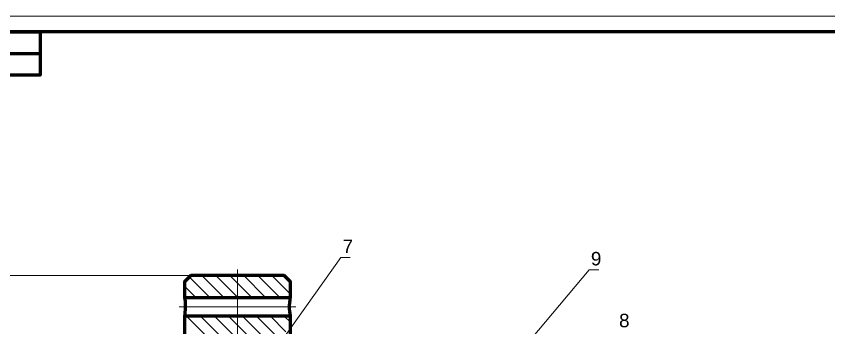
# Model space of a CAD drawing. Header units: millimetres. Extents: x 1142 to 3824, y -37 to 1280.
# Drawn here: x 1197.4 to 1294.1, y 888.2 to 925.3 of the extents above; entities that cross this region are included whole.
import ezdxf

# ---------------------------------------------------------------- set-up
doc = ezdxf.new("R2010")
doc.units = ezdxf.units.MM
doc.header["$LTSCALE"] = 0.5
doc.layers.add('PDF _Геометрия', color=7, linetype='Continuous')
doc.layers.add('PDF _Текст', color=7, linetype='Continuous')
doc.styles.add('PDF Arial', font='arial.ttf')

msp = doc.modelspace()

# ---------------------------------------------------------------- linework, layer by layer
at = {"layer": 'PDF _Геометрия', "lineweight": 20}
msp.add_lwpolyline([(1453.896, 705), (1142, 705), (1142, 925.286), (1453.896, 925.286)], close=True, dxfattribs=at)
at = {"layer": 'PDF _Геометрия', "lineweight": 60}
for points in [[(1175.376, 923.441), (1149.405, 923.441), (1149.405, 706.845), (1452.038, 706.845), (1452.038, 727.242), (1383.429, 727.242), (1383.429, 706.845), (1452.038, 706.845), (1452.038, 923.441), (1149.405, 923.441), (1149.405, 918.247), (1175.376, 918.247), (1175.376, 923.441), (1200.221, 923.441), (1200.221, 918.247), (1175.376, 918.247)], [(1180.57, 920.837), (1200.221, 920.837)], [(1229.999, 879.899), (1229.999, 889.542), (1229.986, 889.62), (1229.96, 889.804), (1229.921, 890.078), (1229.894, 890.418), (1229.894, 890.798), (1229.921, 891.151), (1229.947, 891.452), (1229.973, 891.661), (1229.999, 891.766), (1229.999, 893.624), (1229.253, 894.37), (1218.132, 894.37), (1217.387, 893.624), (1217.387, 891.766), (1217.4, 891.714), (1217.426, 891.544), (1217.452, 891.269), (1217.478, 890.929), (1217.478, 890.654), (1217.478, 890.288), (1217.439, 889.974), (1217.413, 889.725), (1217.387, 889.581), (1217.387, 889.542), (1217.387, 879.899)], [(1217.387, 891.766), (1229.999, 891.766)], [(1229.999, 889.542), (1217.387, 889.542)]]:
    msp.add_lwpolyline(points, dxfattribs=at)
at = {"layer": 'PDF _Геометрия', "lineweight": 20}
for points in [[(1237.09, 896.541), (1235.978, 896.541), (1228.678, 886.245)], [(1223.696, 816.849), (1223.696, 895.116)], [(1266.685, 895.063), (1265.573, 895.063), (1254.334, 881.666)], [(1218.132, 894.37), (1178.817, 894.37)], [(1220.383, 891.766), (1217.962, 894.2)], [(1222.058, 891.766), (1219.454, 894.37)], [(1223.719, 891.766), (1221.116, 894.37)], [(1225.381, 891.766), (1222.79, 894.37)], [(1227.042, 891.766), (1224.452, 894.37)], [(1228.717, 891.766), (1226.113, 894.37)], [(1229.999, 892.159), (1227.788, 894.37)], [(1218.721, 891.766), (1217.387, 893.114)], [(1216.748, 890.665), (1230.643, 890.665)], [(1230.366, 876.799), (1217.622, 889.542)], [(1230.366, 878.46), (1219.284, 889.542)], [(1229.999, 880.501), (1220.945, 889.542)], [(1229.999, 882.163), (1222.607, 889.542)], [(1229.999, 883.824), (1224.282, 889.542)], [(1228.782, 886.716), (1225.943, 889.542)], [(1229.463, 887.684), (1227.605, 889.542)], [(1229.999, 888.822), (1229.266, 889.542)]]:
    msp.add_lwpolyline(points, dxfattribs=at)

# ---------------------------------------------------------------- texts
at = {"layer": 'PDF _Текст', "lineweight": 13, "char_height": 1.609, "attachment_point": 7, "style": 'PDF Arial'}
for s, insert in [('7', (1236.197, 897.045)), ('9', (1265.76, 895.561)), ('8', (1269.111, 888.187))]:
    msp.add_mtext(s, dxfattribs=dict(at, insert=insert))

doc.saveas('drawing.dxf')
